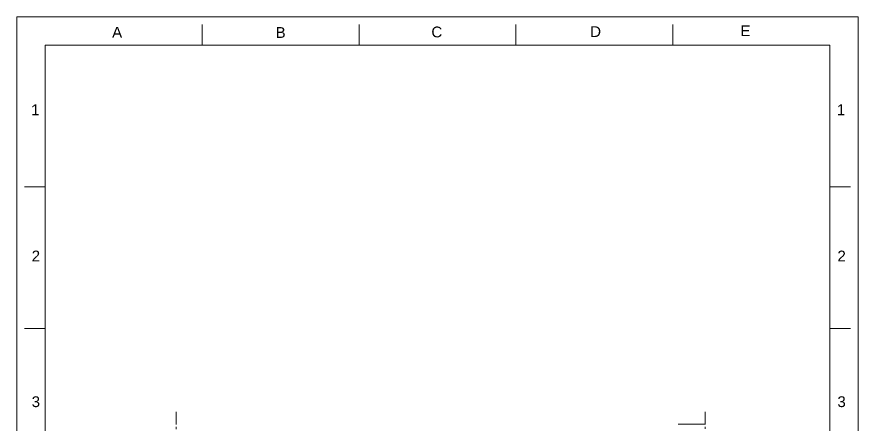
# Model space of a CAD drawing. Header units: millimetres. Extents: x 13391 to 13985, y 2173 to 3013.
# Drawn here: x 13391 to 13985, y 2726 to 3013 of the extents above; entities that cross this region are included whole.
import ezdxf

# ---------------------------------------------------------------- set-up
doc = ezdxf.new("R2010")
doc.units = ezdxf.units.MM
doc.linetypes.add('CENTER2', pattern=[28.575, 19.05, -3.175, 3.175, -3.175])
doc.linetypes.add('CENTERX2', pattern=[101.6, 63.5, -12.7, 12.7, -12.7])
for name, color, linetype, lineweight in [('CENTER', 1, 'CENTERX2', 15), ('DIM_', 5, 'Continuous', 9), ('FORM', 7, 'Continuous', 13)]:
    doc.layers.add(name, color=color, linetype=linetype, lineweight=lineweight)
doc.styles.get("Standard").update_dxf_attribs({"font": 'arial.ttf'})
doc.dimstyles.new('사본(2) STANDARD', dxfattribs={"dimscale": 0, "dimtxt": 4, "dimasz": 4, "dimexe": 1.25, "dimexo": 0.625, "dimgap": 1.5, "dimtad": 3, "dimtih": 1, "dimtoh": 1, "dimdec": 1, "dimzin": 9, "dimdsep": 46, "dimtxsty": 'Standard', "dimcen": 2.5, "dimclrd": 5, "dimclre": 5, "dimclrt": 5, "dimadec": 0, "dimazin": 0, "dimtfac": 1, "dimtdec": 1, "dimtmove": 0, "dimatfit": 3, "dimfxl": 1.25, "dimtfill": 1, "dimtolj": 1, "dimtzin": 0, "dimarcsym": 0})

# ---------------------------------------------------------------- blocks, each defined once
blk = doc.blocks.new('*D7')
at = {"layer": 'Defpoints', "color": 0, "transparency": 16777216}
for p in [(13877.3, 2734.72), (13705.47, 2671.84), (13744.81, 2567.63), (13641.24, 2447.84), (13877.3, 2368.55)]:
    blk.add_point(p, dxfattribs=at)
at = {"layer": 'DIM_', "color": 5, "lineweight": -2, "transparency": 16777216}
for start, end in [(254.64033, 261.27425), (262.72446, 269.35967)]:
    blk.add_arc((13877.3, 3271.09), 715.83, start, end, dxfattribs=at)
at = {"layer": 'DIM_', "color": 5, "transparency": 16777216}
for points in [[(13687.34, 2579.54), (13688.06, 2582.11), (13680, 2582.99)], [(13869.31, 2556.64), (13869.3, 2553.97), (13877.3, 2555.26)]]:
    blk.add_solid(points, dxfattribs=at)
at = {"layer": 'DIM_', "color": 5, "transparency": 16777216, "insert": (13777.68, 2562.22), "char_height": 8, "attachment_point": 5, "bg_fill": 3, "box_fill_scale": 1.1, "bg_fill_color": 256, "bg_fill_true_color": 13158600, "bg_fill_transparency": 0}
blk.add_mtext('\\A1;16°', dxfattribs=at)

msp = doc.modelspace()

# ---------------------------------------------------------------- linework, layer by layer
at = {"linetype": 'Continuous', "lineweight": 18}
msp.add_line((13877.3, 2725.94), (13858.1, 2725.94), dxfattribs=at)
at = {"layer": 'CENTER', "color": 1, "linetype": 'CENTER2', "ltscale": 0.5}
for p, q in [((13503.78, 2368.48), (13503.78, 2734.72)), ((13877.3, 2368.55), (13877.3, 2734.72))]:
    msp.add_line(p, q, dxfattribs=at)
at = {"layer": 'FORM', "color": 7, "linetype": 'Continuous'}
for p, q in [((13391.22, 3013.41), (13985.22, 3013.41)), ((13391.22, 3013.41), (13391.22, 2173.41)), ((13985.22, 3013.41), (13985.22, 2173.41)), ((13522.02, 2993.41), (13522.02, 3007.95)), ((13632.82, 2993.41), (13632.82, 3007.95)), ((13743.62, 2993.41), (13743.62, 3007.95)), ((13854.42, 2993.41), (13854.42, 3007.95)), ((13965.22, 2993.41), (13411.22, 2993.41)), ((13965.22, 2193.41), (13965.22, 2993.41)), ((13411.22, 2893.41), (13396.69, 2893.41)), ((13965.22, 2893.41), (13979.76, 2893.41)), ((13411.22, 2793.41), (13396.69, 2793.41)), ((13965.22, 2793.41), (13979.76, 2793.41))]:
    msp.add_line(p, q, dxfattribs=at)
at = {"layer": 'FORM', "linetype": 'Continuous'}
msp.add_line((13411.22, 2193.41), (13411.22, 2993.41), dxfattribs=at)
at = {"layer": 'FORM'}
msp.add_line((13411.22, 2993.41), (13411.22, 2968.41), dxfattribs=at)

# ---------------------------------------------------------------- texts
at = {"layer": 'FORM', "char_height": 7.62, "attachment_point": 5}
for s, width, insert in [('A', 10, (13462.04, 3002.52)), ('B', 10, (13577.49, 3002.35)), ('C', 10, (13687.74, 3002.68)), ('D', 10, (13799.83, 3002.96)), ('E', 10, (13905.62, 3003.59)), ('1', 50, (13404.22, 2947.82)), ('1', 50, (13973.07, 2947.82)), ('2', 50, (13404.7, 2844.62)), ('2', 50, (13973.55, 2844.62)), ('3', 50, (13404.68, 2741.73)), ('3', 50, (13973.53, 2741.73))]:
    msp.add_mtext_dynamic_manual_height_columns(s, width=width, gutter_width=12.5, heights=[0], dxfattribs=dict(at, insert=insert))

# ---------------------------------------------------------------- next in the draw order: dimensions: what is measured, and where the dimension line sits
at = {"layer": 'DIM_'}
dim = msp.add_angular_dim_2l(base=(13744.81, 2567.63), line1=((13877.3, 2368.55), (13877.3, 2734.72)), line2=((13641.24, 2447.84), (13705.47, 2671.84)), dimstyle='사본(2) STANDARD', override={"dimscale": 1, "dimtxt": 8, "dimasz": 8, "dimtad": 0}, dxfattribs=at)
dim.commit()
dim.dimension.update_dxf_attribs({"geometry": '*D7', "text_midpoint": (13777.68, 2562.22)})

doc.saveas('drawing.dxf')
